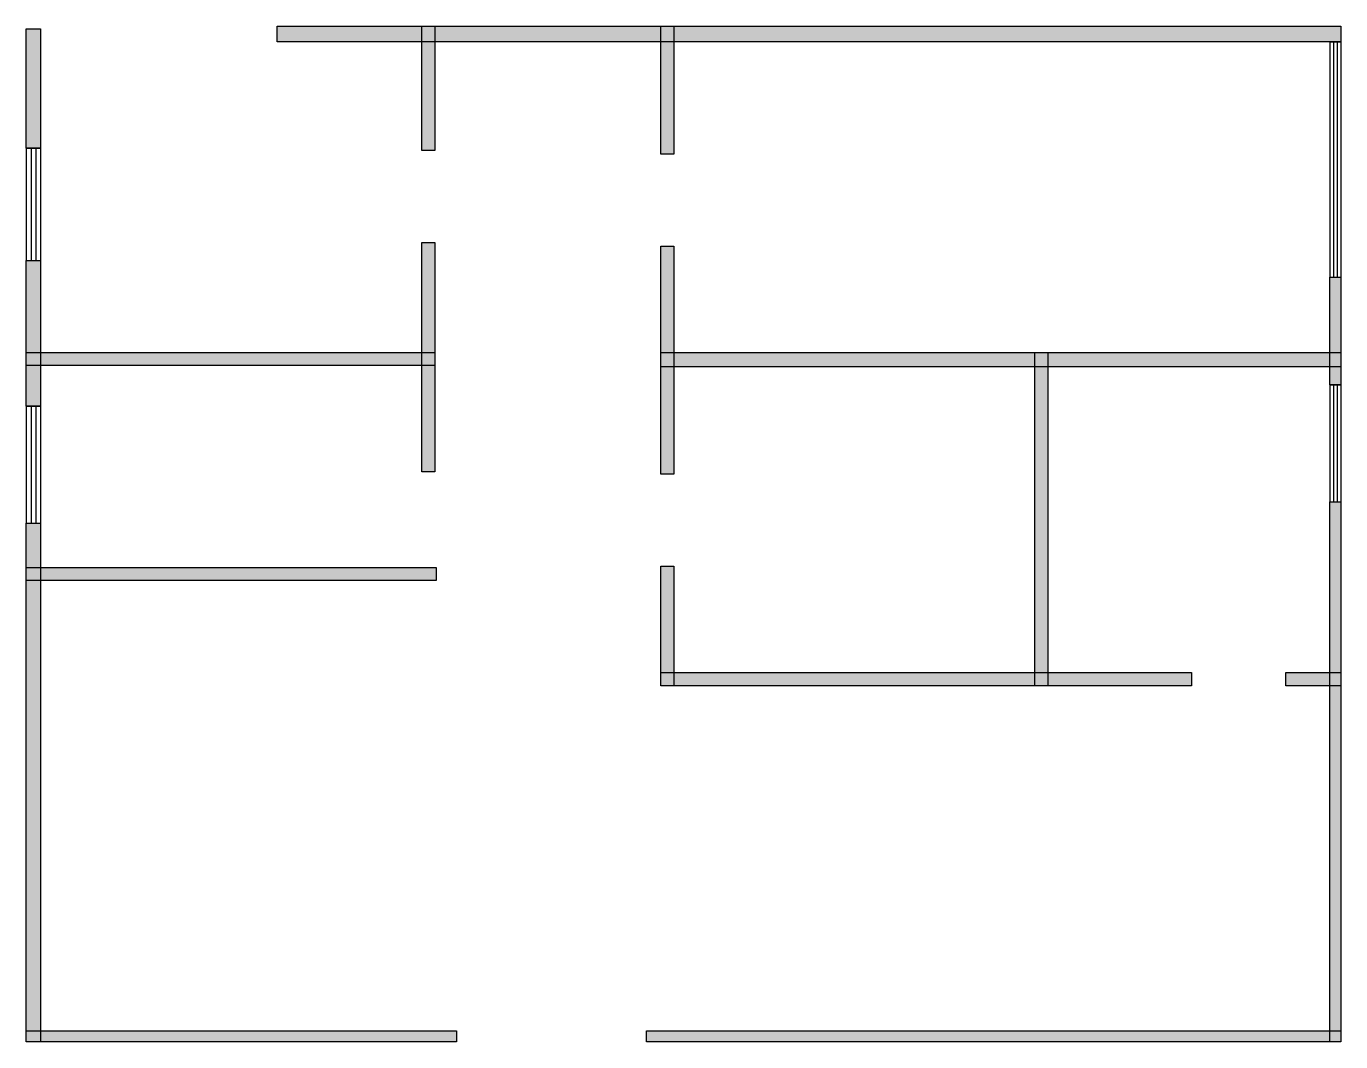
# Model space of a CAD drawing. Header units: centimetres. Extents: x 0 to 1375, y 0 to 1062.
import ezdxf

# ---------------------------------------------------------------- set-up
doc = ezdxf.new("R2010")
doc.units = ezdxf.units.CM
doc.layers.add('WALL', color=7, linetype='Continuous')
doc.layers.add('WINDOW', color=5, linetype='Continuous')

msp = doc.modelspace()

# ---------------------------------------------------------------- hatches: boundary and pattern name
at = {"layer": 'WALL'}
h = msp.add_hatch(color=256, dxfattribs=at)
h.dxf.hatch_style = 1
h.paths.add_polyline_path([(0, 1060), (15, 1060), (15, 935), (0, 935)])
h = msp.add_hatch(color=256, dxfattribs=at)
h.dxf.hatch_style = 1
h.paths.add_polyline_path([(262.5, 1062.5), (1375, 1062.5), (1375, 1046.25), (262.5, 1046.25)])
h = msp.add_hatch(color=256, dxfattribs=at)
h.dxf.hatch_style = 1
h.paths.add_polyline_path([(413.75, 1062.5), (427.5, 1062.5), (427.5, 932.5), (413.75, 932.5)])
h = msp.add_hatch(color=256, dxfattribs=at)
h.dxf.hatch_style = 1
h.paths.add_polyline_path([(663.75, 1062.5), (677.5, 1062.5), (677.5, 928.75), (663.75, 928.75)])
h = msp.add_hatch(color=256, dxfattribs=at)
h.dxf.hatch_style = 1
h.paths.add_polyline_path([(413.75, 836.25), (427.5, 836.25), (427.5, 596.25), (413.75, 596.25)])
h = msp.add_hatch(color=256, dxfattribs=at)
h.dxf.hatch_style = 1
h.paths.add_polyline_path([(663.75, 832.5), (677.5, 832.5), (677.5, 593.75), (663.75, 593.75)])
h = msp.add_hatch(color=256, dxfattribs=at)
h.dxf.hatch_style = 1
h.paths.add_polyline_path([(0, 817.5), (15, 817.5), (15, 665), (0, 665)])
h = msp.add_hatch(color=256, dxfattribs=at)
h.dxf.hatch_style = 1
h.paths.add_polyline_path([(1363.75, 800), (1375, 800), (1375, 687.5), (1363.75, 687.5)])
h = msp.add_hatch(color=256, dxfattribs=at)
h.dxf.hatch_style = 1
h.paths.add_polyline_path([(0, 721.25), (427.5, 721.25), (427.5, 707.5), (0, 707.5)])
h = msp.add_hatch(color=256, dxfattribs=at)
h.dxf.hatch_style = 1
h.paths.add_polyline_path([(663.75, 721.25), (1375, 721.25), (1375, 706.25), (663.75, 706.25)])
h = msp.add_hatch(color=256, dxfattribs=at)
h.dxf.hatch_style = 1
h.paths.add_polyline_path([(1055, 721.25), (1068.75, 721.25), (1068.75, 372.5), (1055, 372.5)])
h = msp.add_hatch(color=256, dxfattribs=at)
h.dxf.hatch_style = 1
h.paths.add_polyline_path([(1363.75, 565), (1375, 565), (1375, 0), (1363.75, 0)])
h = msp.add_hatch(color=256, dxfattribs=at)
h.dxf.hatch_style = 1
h.paths.add_polyline_path([(0, 542.5), (15, 542.5), (15, 0), (0, 0)])
h = msp.add_hatch(color=256, dxfattribs=at)
h.dxf.hatch_style = 1
h.paths.add_polyline_path([(0, 496.25), (428.75, 496.25), (428.75, 482.5), (0, 482.5)])
h = msp.add_hatch(color=256, dxfattribs=at)
h.dxf.hatch_style = 1
h.paths.add_polyline_path([(663.75, 497.5), (677.5, 497.5), (677.5, 372.5), (663.75, 372.5)])
h = msp.add_hatch(color=256, dxfattribs=at)
h.dxf.hatch_style = 1
h.paths.add_polyline_path([(663.75, 386.25), (1218.75, 386.25), (1218.75, 372.5), (663.75, 372.5)])
h = msp.add_hatch(color=256, dxfattribs=at)
h.dxf.hatch_style = 1
h.paths.add_polyline_path([(1317.5, 386.25), (1375, 386.25), (1375, 372.5), (1317.5, 372.5)])
h = msp.add_hatch(color=256, dxfattribs=at)
h.dxf.hatch_style = 1
h.paths.add_polyline_path([(0, 11.25), (450, 11.25), (450, 0), (0, 0)])
h = msp.add_hatch(color=256, dxfattribs=at)
h.dxf.hatch_style = 1
h.paths.add_polyline_path([(648.75, 11.25), (1375, 11.25), (1375, 0), (648.75, 0)])

# ---------------------------------------------------------------- linework, layer by layer
for points in [[(0, 1060), (15, 1060), (15, 935), (0, 935)], [(262.5, 1062.5), (1375, 1062.5), (1375, 1046.25), (262.5, 1046.25)], [(413.75, 1062.5), (427.5, 1062.5), (427.5, 932.5), (413.75, 932.5)], [(663.75, 1062.5), (677.5, 1062.5), (677.5, 928.75), (663.75, 928.75)], [(413.75, 836.25), (427.5, 836.25), (427.5, 596.25), (413.75, 596.25)], [(663.75, 832.5), (677.5, 832.5), (677.5, 593.75), (663.75, 593.75)], [(0, 817.5), (15, 817.5), (15, 665), (0, 665)], [(1363.75, 800), (1375, 800), (1375, 687.5), (1363.75, 687.5)], [(0, 721.25), (427.5, 721.25), (427.5, 707.5), (0, 707.5)], [(663.75, 721.25), (1375, 721.25), (1375, 706.25), (663.75, 706.25)], [(1055, 721.25), (1068.75, 721.25), (1068.75, 372.5), (1055, 372.5)], [(1363.75, 565), (1375, 565), (1375, 0), (1363.75, 0)], [(0, 542.5), (15, 542.5), (15, 0), (0, 0)], [(0, 496.25), (428.75, 496.25), (428.75, 482.5), (0, 482.5)], [(663.75, 497.5), (677.5, 497.5), (677.5, 372.5), (663.75, 372.5)], [(663.75, 386.25), (1218.75, 386.25), (1218.75, 372.5), (663.75, 372.5)], [(1317.5, 386.25), (1375, 386.25), (1375, 372.5), (1317.5, 372.5)], [(0, 11.25), (450, 11.25), (450, 0), (0, 0)], [(648.75, 11.25), (1375, 11.25), (1375, 0), (648.75, 0)]]:
    msp.add_lwpolyline(points, close=True, dxfattribs=at)
at = {"layer": 'WINDOW'}
for p, q in [((1363.75, 1046.25), (1363.75, 800)), ((1363.75, 1046.25), (1375, 1046.25)), ((1367.5, 1046.25), (1367.5, 800)), ((1371.25, 1046.25), (1371.25, 800)), ((1375, 1046.25), (1375, 800)), ((0, 935), (0, 817.5)), ((0, 935), (15, 935)), ((5, 935), (5, 817.5)), ((10, 935), (10, 817.5)), ((15, 935), (15, 817.5)), ((0, 817.5), (15, 817.5)), ((1363.75, 800), (1375, 800)), ((1363.75, 687.5), (1363.75, 565)), ((1363.75, 687.5), (1375, 687.5)), ((1367.5, 687.5), (1367.5, 565)), ((1371.25, 687.5), (1371.25, 565)), ((1375, 687.5), (1375, 565)), ((0, 665), (0, 542.5)), ((0, 665), (15, 665)), ((5, 665), (5, 542.5)), ((10, 665), (10, 542.5)), ((15, 665), (15, 542.5)), ((1363.75, 565), (1375, 565)), ((0, 542.5), (15, 542.5))]:
    msp.add_line(p, q, dxfattribs=at)

doc.saveas('drawing.dxf')
